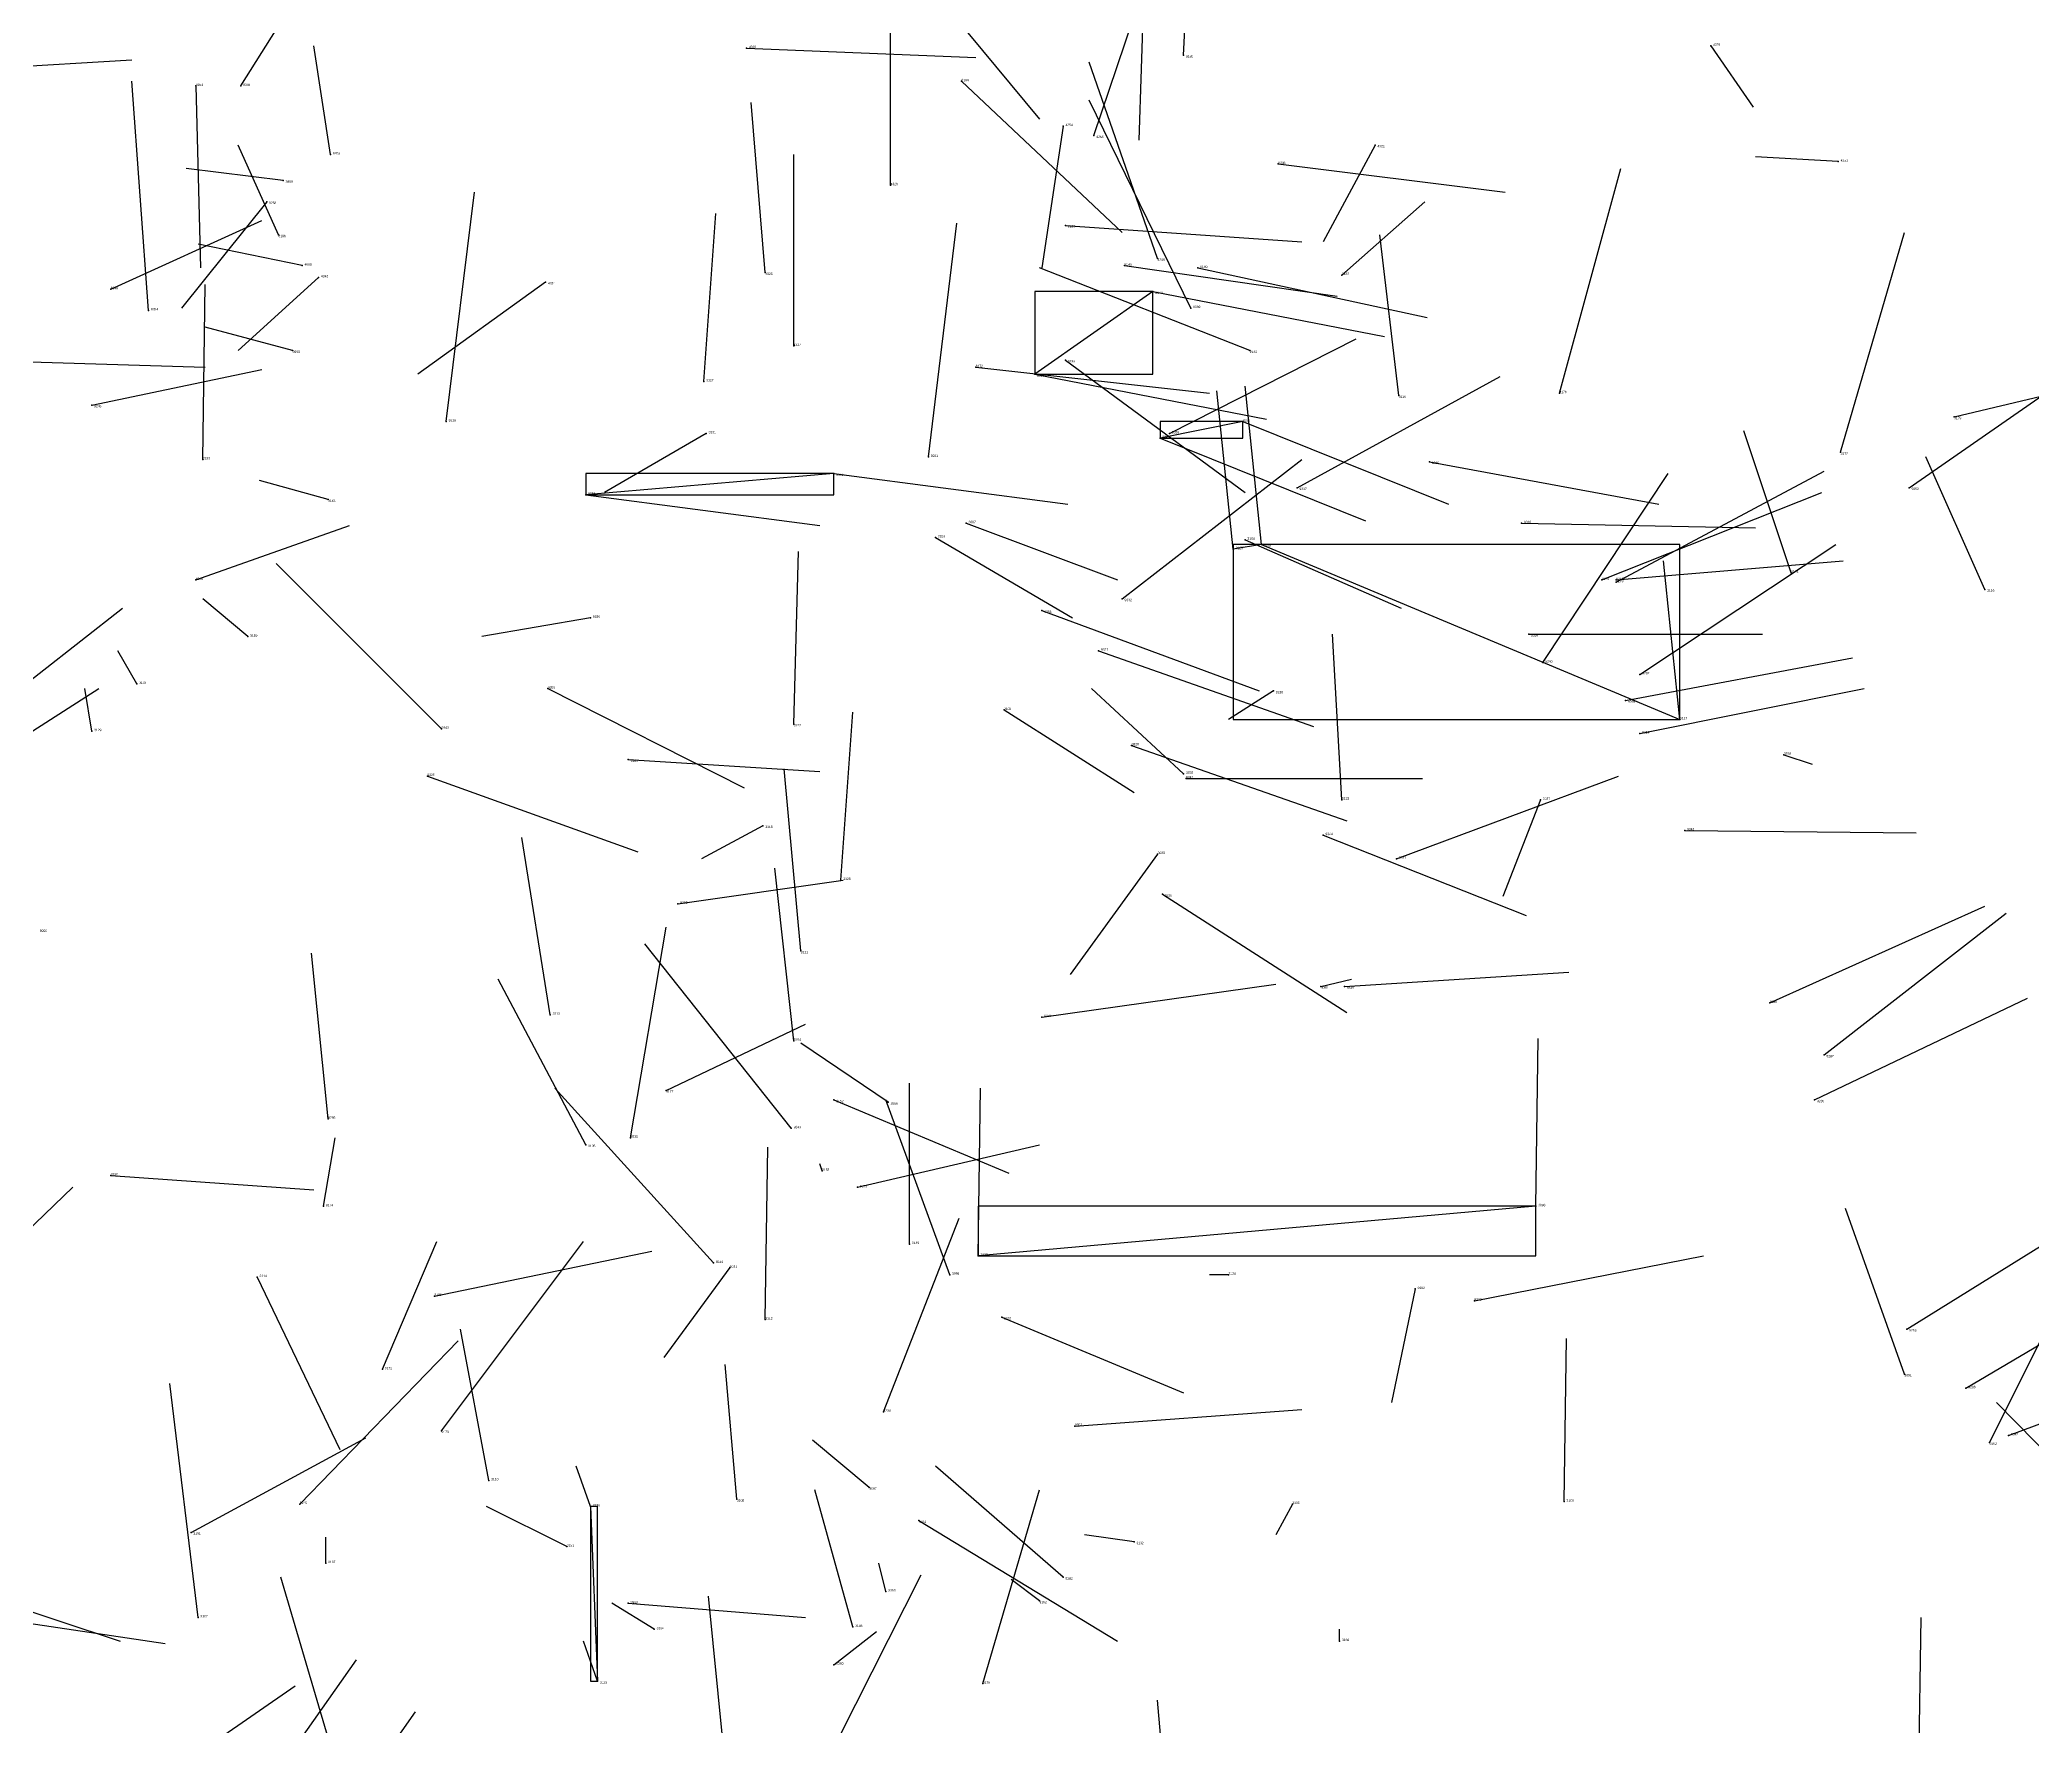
# Model space of a CAD drawing. Extents: x 59.1 to 70.8, y 600.3 to 605.1.
# Drawn here: x 64.969 to 65.812, y 602.126 to 602.84 of the extents above; entities that cross this region are included whole.
import ezdxf

# ---------------------------------------------------------------- set-up
doc = ezdxf.new("R2010")
doc.units = 0
for name, color, linetype in [('Clients', 3, 'CONTINUOUS'), ('Facilities', 3, 'CONTINUOUS'), ('Facilities_lines', 3, 'CONTINUOUS'), ('Min_max_boxes', 1, 'CONTINUOUS'), ('Normals', 1, 'CONTINUOUS'), ('Source_points', 5, 'CONTINUOUS'), ('Text', 3, 'CONTINUOUS')]:
    doc.layers.add(name, color=color, linetype=linetype)

msp = doc.modelspace()

# ---------------------------------------------------------------- linework, layer by layer
at = {"layer": 'Clients', "color": 5}
for p in [(65.39, 602.698, 460.011), (65.443, 602.671, 460.401), (65.2, 602.647, 460.234), (65.474, 602.624, 456.919), (65.663, 602.552, 456.93), (65.366, 602.325, 457.178), (65.205, 602.145, 456.1)]:
    msp.add_point(p, dxfattribs=at)
at = {"layer": 'Facilities', "color": 3}
for p in [(65.268, 602.836, 456.691), (65.453, 602.833, 463.485), (65.676, 602.837, 456.173), (65.035, 602.82, 462.811), (65.054, 602.82, 460.849), (65.359, 602.822, 459.818), (65.402, 602.803, 457.821), (65.415, 602.799, 457.852), (65.092, 602.791, 463.198), (65.534, 602.795, 456.134), (65.493, 602.787, 460.566), (65.73, 602.788, 455.006), (65.072, 602.78, 455.94), (65.329, 602.778, 456.736), (65.065, 602.771, 462.739), (65.07, 602.757, 463.158), (65.403, 602.761, 460.27), (65.08, 602.744, 455.916), (65.276, 602.741, 456.781), (65.428, 602.744, 460.365), (65.442, 602.747, 457.85), (65.459, 602.743, 460.109), (65.52, 602.74, 463.094), (64.999, 602.734, 462.555), (65.087, 602.739, 456.125), (65.183, 602.737, 456.172), (65.44, 602.733, 460.013), (65.015, 602.725, 460.841), (65.456, 602.726, 460.464), (65.076, 602.708, 455.951), (65.288, 602.71, 456.741), (65.481, 602.708, 460.564), (65.365, 602.701, 460.198), (65.403, 602.704, 459.938), (65.25, 602.695, 456.894), (65.544, 602.689, 456.869), (65.612, 602.69, 458.436), (64.991, 602.685, 462.471), (65.141, 602.678, 460.82), (65.251, 602.673, 456.144), (65.447, 602.673, 461.759), (65.478, 602.678, 460.372), (65.779, 602.68, 458.289), (65.731, 602.665, 458.381), (65.038, 602.662, 457.098), (65.305, 602.656, 460.227), (65.345, 602.663, 461.922), (65.557, 602.661, 460.77), (65.501, 602.65, 460.987), (65.76, 602.65, 461.634), (65.091, 602.645, 455.954), (65.361, 602.635, 454.647), (65.596, 602.635, 460.877), (65.348, 602.629, 455.008), (65.479, 602.628, 455.002), (65.486, 602.626, 456.938), (65.71, 602.614, 456.974), (65.035, 602.611, 462.54), (65.63, 602.611, 461.151), (65.636, 602.611, 461.067), (65.636, 602.61, 461.241), (65.792, 602.607, 456.982), (65.393, 602.598, 460.105), (65.427, 602.603, 461.713), (65.202, 602.595, 463.32), (65.599, 602.588, 460.76), (65.057, 602.587, 455.943), (65.417, 602.581, 460.538), (65.605, 602.576, 462.179), (65.646, 602.571, 461.315), (65.01, 602.567, 456.062), (65.184, 602.565, 460.397), (65.491, 602.564, 456.126), (65.377, 602.556, 454.862), (65.64, 602.56, 461.005), (64.991, 602.547, 456.004), (65.139, 602.548, 460.278), (65.288, 602.55, 456.957), (65.646, 602.546, 460.859), (65.431, 602.541, 460.447), (65.707, 602.537, 455.288), (65.218, 602.535, 463.315), (65.453, 602.529, 454.951), (65.133, 602.528, 459.445), (65.454, 602.527, 460.083), (65.52, 602.518, 456.927), (65.604, 602.518, 457.639), (65.275, 602.507, 456.181), (65.665, 602.505, 460.691), (65.442, 602.495, 457.543), (65.512, 602.503, 460.574), (65.543, 602.493, 461.335), (65.308, 602.484, 456.817), (65.444, 602.478, 461.07), (65.239, 602.474, 463.347), (65.291, 602.454, 457.126), (65.511, 602.439, 454.989), (65.521, 602.439, 460.594), (65.701, 602.432, 461.372), (65.185, 602.427, 457.12), (65.393, 602.426, 460.087), (65.288, 602.416, 457.216), (65.724, 602.41, 461.436), (65.234, 602.395, 463.204), (65.305, 602.391, 455.338), (65.328, 602.39, 454.908), (65.72, 602.391, 461.479), (65.091, 602.383, 461.208), (65.287, 602.379, 462.141), (65.2, 602.372, 457.348), (65.219, 602.375, 462.335), (65.3, 602.361, 455.306), (64.999, 602.359, 455.192), (65.315, 602.354, 463.314), (65.089, 602.346, 462.71), (65.602, 602.346, 457.332), (65.337, 602.33, 457.232), (65.254, 602.322, 462.216), (65.261, 602.32, 463.32), (65.061, 602.316, 457.144), (65.354, 602.317, 457.298), (65.472, 602.317, 456.065), (65.551, 602.311, 462.759), (65.136, 602.308, 457.718), (65.576, 602.306, 461.028), (65.276, 602.298, 457.245), (65.376, 602.299, 461.777), (65.759, 602.294, 461.588), (65.114, 602.277, 462.698), (65.758, 602.275, 457.566), (65.784, 602.269, 461.646), (65.326, 602.259, 462.248), (65.139, 602.251, 462.76), (65.407, 602.253, 460.273), (65.794, 602.246, 461.432), (65.802, 602.249, 461.33), (65.159, 602.23, 457.303), (65.32, 602.227, 454.953), (65.079, 602.22, 462.563), (65.202, 602.219, 456.129), (65.264, 602.222, 457.305), (65.499, 602.22, 456.056), (65.614, 602.221, 457.33), (65.341, 602.213, 460.868), (65.033, 602.208, 457.983), (65.192, 602.202, 455.077), (65.432, 602.204, 456.121), (65.09, 602.195, 456.079), (65.327, 602.183, 454.953), (65.402, 602.189, 461.278), (65.218, 602.178, 460.326), (65.392, 602.179, 455.133), (65.036, 602.172, 461.123), (65.229, 602.167, 455.165), (65.313, 602.168, 457.328), (65.519, 602.162, 455.162), (65.305, 602.152, 454.993), (65.368, 602.144, 462.938)]:
    msp.add_point(p, dxfattribs=at)
at = {"layer": 'Facilities_lines', "color": 3}
for p, q in [((65.44, 602.733, 460.013), (65.39, 602.698, 460.011)), ((65.478, 602.678, 460.372), (65.443, 602.671, 460.401)), ((65.305, 602.656, 460.227), (65.2, 602.647, 460.234)), ((65.486, 602.626, 456.938), (65.474, 602.624, 456.919)), ((65.486, 602.626, 456.938), (65.663, 602.552, 456.93)), ((65.602, 602.346, 457.332), (65.366, 602.325, 457.178)), ((65.202, 602.219, 456.129), (65.205, 602.145, 456.1))]:
    msp.add_line(p, q, dxfattribs=at)
at = {"layer": 'Min_max_boxes', "color": 1}
for p, q in [((65.44, 602.733, 460.011), (65.39, 602.733, 460.011)), ((65.39, 602.733, 460.011), (65.39, 602.698, 460.011)), ((65.44, 602.733, 460.013), (65.39, 602.733, 460.013)), ((65.39, 602.733, 460.013), (65.39, 602.698, 460.013)), ((65.39, 602.733, 460.011), (65.39, 602.733, 460.013)), ((65.44, 602.698, 460.011), (65.44, 602.733, 460.011)), ((65.44, 602.698, 460.013), (65.44, 602.733, 460.013)), ((65.44, 602.733, 460.011), (65.44, 602.733, 460.013)), ((65.39, 602.698, 460.011), (65.44, 602.698, 460.011)), ((65.39, 602.698, 460.013), (65.44, 602.698, 460.013)), ((65.39, 602.698, 460.011), (65.39, 602.698, 460.013)), ((65.44, 602.698, 460.011), (65.44, 602.698, 460.013)), ((65.478, 602.678, 460.372), (65.443, 602.678, 460.372)), ((65.443, 602.678, 460.372), (65.443, 602.671, 460.372)), ((65.478, 602.678, 460.401), (65.443, 602.678, 460.401)), ((65.443, 602.678, 460.401), (65.443, 602.671, 460.401)), ((65.443, 602.678, 460.372), (65.443, 602.678, 460.401)), ((65.478, 602.671, 460.372), (65.478, 602.678, 460.372)), ((65.478, 602.671, 460.401), (65.478, 602.678, 460.401)), ((65.478, 602.678, 460.372), (65.478, 602.678, 460.401)), ((65.443, 602.671, 460.372), (65.478, 602.671, 460.372)), ((65.443, 602.671, 460.401), (65.478, 602.671, 460.401)), ((65.443, 602.671, 460.372), (65.443, 602.671, 460.401)), ((65.478, 602.671, 460.372), (65.478, 602.671, 460.401)), ((65.305, 602.656, 460.227), (65.2, 602.656, 460.227)), ((65.2, 602.656, 460.227), (65.2, 602.647, 460.227)), ((65.305, 602.656, 460.234), (65.2, 602.656, 460.234)), ((65.2, 602.656, 460.234), (65.2, 602.647, 460.234)), ((65.2, 602.656, 460.227), (65.2, 602.656, 460.234)), ((65.305, 602.647, 460.227), (65.305, 602.656, 460.227)), ((65.305, 602.647, 460.234), (65.305, 602.656, 460.234)), ((65.305, 602.656, 460.227), (65.305, 602.656, 460.234)), ((65.2, 602.647, 460.227), (65.305, 602.647, 460.227)), ((65.2, 602.647, 460.234), (65.305, 602.647, 460.234)), ((65.2, 602.647, 460.227), (65.2, 602.647, 460.234)), ((65.305, 602.647, 460.227), (65.305, 602.647, 460.234)), ((65.663, 602.626, 456.919), (65.474, 602.626, 456.919)), ((65.474, 602.626, 456.919), (65.474, 602.552, 456.919)), ((65.663, 602.626, 456.938), (65.474, 602.626, 456.938)), ((65.474, 602.626, 456.938), (65.474, 602.552, 456.938)), ((65.474, 602.626, 456.919), (65.474, 602.626, 456.938)), ((65.663, 602.552, 456.919), (65.663, 602.626, 456.919)), ((65.663, 602.552, 456.938), (65.663, 602.626, 456.938)), ((65.663, 602.626, 456.919), (65.663, 602.626, 456.938)), ((65.474, 602.552, 456.919), (65.663, 602.552, 456.919)), ((65.474, 602.552, 456.938), (65.663, 602.552, 456.938)), ((65.474, 602.552, 456.919), (65.474, 602.552, 456.938)), ((65.663, 602.552, 456.919), (65.663, 602.552, 456.938)), ((65.602, 602.346, 457.178), (65.366, 602.346, 457.178)), ((65.366, 602.346, 457.178), (65.366, 602.325, 457.178)), ((65.602, 602.346, 457.332), (65.366, 602.346, 457.332)), ((65.366, 602.346, 457.332), (65.366, 602.325, 457.332)), ((65.366, 602.346, 457.178), (65.366, 602.346, 457.332)), ((65.602, 602.325, 457.178), (65.602, 602.346, 457.178)), ((65.602, 602.325, 457.332), (65.602, 602.346, 457.332)), ((65.602, 602.346, 457.178), (65.602, 602.346, 457.332)), ((65.366, 602.325, 457.178), (65.602, 602.325, 457.178)), ((65.366, 602.325, 457.332), (65.602, 602.325, 457.332)), ((65.366, 602.325, 457.178), (65.366, 602.325, 457.332)), ((65.602, 602.325, 457.178), (65.602, 602.325, 457.332)), ((65.205, 602.219, 456.1), (65.202, 602.219, 456.1)), ((65.202, 602.219, 456.1), (65.202, 602.145, 456.1)), ((65.205, 602.219, 456.129), (65.202, 602.219, 456.129)), ((65.202, 602.219, 456.129), (65.202, 602.145, 456.129)), ((65.202, 602.219, 456.1), (65.202, 602.219, 456.129)), ((65.205, 602.145, 456.1), (65.205, 602.219, 456.1)), ((65.205, 602.145, 456.129), (65.205, 602.219, 456.129)), ((65.205, 602.219, 456.1), (65.205, 602.219, 456.129)), ((65.202, 602.145, 456.1), (65.205, 602.145, 456.1)), ((65.202, 602.145, 456.129), (65.205, 602.145, 456.129)), ((65.202, 602.145, 456.1), (65.202, 602.145, 456.129)), ((65.205, 602.145, 456.1), (65.205, 602.145, 456.129))]:
    msp.add_line(p, q, dxfattribs=at)
at = {"layer": 'Normals', "color": 1}
for p, q in [((65.054, 602.82, 460.849), (65.102, 602.896, 460.806)), ((65.453, 602.833, 463.485), (65.456, 602.892, 463.566)), ((65.333, 602.877, 459.707), (65.392, 602.806, 459.67)), ((65.415, 602.799, 457.852), (65.441, 602.876, 457.793)), ((65.436, 602.858, 457.801), (65.434, 602.797, 457.88)), ((65.329, 602.778, 456.736), (65.329, 602.853, 456.803)), ((65.092, 602.791, 463.198), (65.085, 602.837, 463.286)), ((65.268, 602.836, 456.691), (65.365, 602.832, 456.666)), ((65.676, 602.837, 456.173), (65.694, 602.811, 456.268)), ((64.939, 602.827, 456.088), (65.008, 602.831, 456.016)), ((65.442, 602.747, 457.85), (65.413, 602.83, 457.802)), ((65.015, 602.725, 460.841), (65.008, 602.822, 460.863)), ((65.035, 602.82, 462.811), (65.037, 602.743, 462.875)), ((65.359, 602.822, 459.818), (65.427, 602.758, 459.783)), ((65.276, 602.741, 456.781), (65.27, 602.813, 456.85)), ((65.456, 602.726, 460.464), (65.413, 602.814, 460.486)), ((65.402, 602.803, 457.821), (65.393, 602.743, 457.9)), ((65.07, 602.757, 463.158), (65.053, 602.795, 463.249)), ((65.288, 602.71, 456.741), (65.288, 602.791, 456.799)), ((65.534, 602.795, 456.134), (65.512, 602.754, 456.222)), ((65.73, 602.788, 455.006), (65.695, 602.79, 455.1)), ((65.072, 602.78, 455.94), (65.031, 602.785, 456.031)), ((65.493, 602.787, 460.566), (65.589, 602.775, 460.541)), ((65.612, 602.69, 458.436), (65.638, 602.785, 458.418)), ((65.141, 602.678, 460.82), (65.153, 602.775, 460.84)), ((65.065, 602.771, 462.739), (65.029, 602.726, 462.82)), ((65.25, 602.695, 456.894), (65.255, 602.766, 456.964)), ((65.52, 602.74, 463.094), (65.555, 602.771, 463.182)), ((64.999, 602.734, 462.555), (65.063, 602.763, 462.626)), ((65.345, 602.663, 461.922), (65.357, 602.762, 461.913)), ((65.403, 602.761, 460.27), (65.503, 602.754, 460.269)), ((65.544, 602.689, 456.869), (65.536, 602.757, 456.942)), ((65.731, 602.665, 458.381), (65.758, 602.758, 458.356)), ((65.08, 602.744, 455.916), (65.036, 602.753, 456.006)), ((65.481, 602.708, 460.564), (65.392, 602.743, 460.591)), ((65.428, 602.744, 460.365), (65.518, 602.731, 460.324)), ((65.459, 602.743, 460.109), (65.556, 602.722, 460.097)), ((65.038, 602.662, 457.098), (65.039, 602.736, 457.165)), ((65.087, 602.739, 456.125), (65.053, 602.708, 456.214)), ((65.183, 602.737, 456.172), (65.129, 602.698, 456.246)), ((65.44, 602.733, 460.013), (65.538, 602.714, 460.002)), ((65.076, 602.708, 455.951), (65.039, 602.718, 456.043)), ((65.447, 602.673, 461.759), (65.526, 602.713, 461.806)), ((65.76, 602.65, 461.634), (65.842, 602.707, 461.625)), ((64.939, 602.704, 462.442), (65.039, 602.701, 462.439)), ((64.991, 602.685, 462.471), (65.063, 602.7, 462.539)), ((65.365, 602.701, 460.198), (65.464, 602.69, 460.199)), ((65.39, 602.698, 460.011), (65.488, 602.679, 460)), ((65.403, 602.704, 459.938), (65.479, 602.648, 459.905)), ((65.501, 602.65, 460.987), (65.587, 602.697, 460.965)), ((65.779, 602.68, 458.289), (65.876, 602.703, 458.282)), ((65.474, 602.624, 456.919), (65.467, 602.691, 456.993)), ((65.486, 602.626, 456.938), (65.479, 602.693, 457.012)), ((65.251, 602.673, 456.144), (65.208, 602.648, 456.231)), ((65.478, 602.678, 460.372), (65.565, 602.643, 460.338)), ((65.71, 602.614, 456.974), (65.69, 602.674, 457.051)), ((65.443, 602.671, 460.401), (65.53, 602.636, 460.367)), ((65.305, 602.656, 460.227), (65.404, 602.643, 460.22)), ((65.427, 602.603, 461.713), (65.503, 602.662, 461.738)), ((65.557, 602.661, 460.77), (65.654, 602.643, 460.754)), ((65.605, 602.576, 462.179), (65.658, 602.656, 462.15)), ((65.636, 602.61, 461.241), (65.724, 602.657, 461.241)), ((65.792, 602.607, 456.982), (65.767, 602.663, 457.061)), ((65.091, 602.645, 455.954), (65.062, 602.653, 456.049)), ((65.2, 602.647, 460.234), (65.299, 602.634, 460.227)), ((65.63, 602.611, 461.151), (65.723, 602.648, 461.144)), ((65.035, 602.611, 462.54), (65.1, 602.634, 462.613)), ((65.361, 602.635, 454.647), (65.425, 602.611, 454.574)), ((65.596, 602.635, 460.877), (65.695, 602.633, 460.861)), ((65.288, 602.55, 456.957), (65.29, 602.623, 457.026)), ((65.348, 602.629, 455.008), (65.406, 602.595, 454.934)), ((65.479, 602.628, 455.002), (65.545, 602.599, 454.933)), ((65.646, 602.571, 461.315), (65.729, 602.626, 461.316)), ((65.139, 602.548, 460.278), (65.069, 602.618, 460.288)), ((65.636, 602.611, 461.067), (65.732, 602.619, 461.04)), ((65.663, 602.552, 456.93), (65.656, 602.619, 457.004)), ((64.926, 602.538, 462.243), (65.004, 602.599, 462.23)), ((65.057, 602.587, 455.943), (65.038, 602.603, 456.04)), ((65.393, 602.598, 460.105), (65.485, 602.564, 460.089)), ((65.202, 602.595, 463.32), (65.156, 602.587, 463.408)), ((65.52, 602.518, 456.927), (65.516, 602.588, 456.999)), ((65.599, 602.588, 460.76), (65.698, 602.588, 460.747)), ((65.01, 602.567, 456.062), (65.002, 602.581, 456.161)), ((65.417, 602.581, 460.538), (65.508, 602.549, 460.513)), ((65.64, 602.56, 461.005), (65.736, 602.578, 460.984)), ((64.936, 602.528, 462.63), (64.994, 602.565, 462.702)), ((64.991, 602.547, 456.004), (64.988, 602.565, 456.102)), ((65.184, 602.565, 460.397), (65.267, 602.523, 460.433)), ((65.453, 602.529, 454.951), (65.414, 602.565, 455.036)), ((65.491, 602.564, 456.126), (65.472, 602.552, 456.223)), ((65.646, 602.546, 460.859), (65.741, 602.565, 460.834)), ((65.308, 602.484, 456.817), (65.313, 602.555, 456.887)), ((65.377, 602.556, 454.862), (65.432, 602.521, 454.786)), ((65.431, 602.541, 460.447), (65.522, 602.509, 460.421)), ((65.707, 602.537, 455.288), (65.719, 602.533, 455.387)), ((65.218, 602.535, 463.315), (65.299, 602.53, 463.256)), ((65.291, 602.454, 457.126), (65.284, 602.531, 457.19)), ((65.133, 602.528, 459.445), (65.222, 602.496, 459.414)), ((65.454, 602.527, 460.083), (65.554, 602.527, 460.084)), ((65.543, 602.493, 461.335), (65.637, 602.528, 461.34)), ((65.604, 602.518, 457.639), (65.588, 602.477, 457.729)), ((65.275, 602.507, 456.181), (65.249, 602.493, 456.277)), ((65.665, 602.505, 460.691), (65.763, 602.504, 460.671)), ((65.185, 602.427, 457.12), (65.173, 602.502, 457.185)), ((65.442, 602.495, 457.543), (65.405, 602.444, 457.62)), ((65.512, 602.503, 460.574), (65.598, 602.469, 460.536)), ((65.288, 602.416, 457.216), (65.28, 602.489, 457.284)), ((65.239, 602.474, 463.347), (65.309, 602.484, 463.277)), ((65.444, 602.478, 461.07), (65.522, 602.428, 461.032)), ((65.701, 602.432, 461.372), (65.792, 602.473, 461.376)), ((65.724, 602.41, 461.436), (65.801, 602.47, 461.458)), ((65.219, 602.375, 462.335), (65.234, 602.464, 462.378)), ((65.091, 602.383, 461.208), (65.084, 602.453, 461.279)), ((65.287, 602.379, 462.141), (65.225, 602.457, 462.142)), ((65.521, 602.439, 460.594), (65.616, 602.445, 460.562)), ((65.2, 602.372, 457.348), (65.163, 602.442, 457.409)), ((65.393, 602.426, 460.087), (65.492, 602.44, 460.086)), ((65.511, 602.439, 454.989), (65.524, 602.442, 455.088)), ((65.72, 602.391, 461.479), (65.81, 602.434, 461.479)), ((65.234, 602.395, 463.204), (65.293, 602.423, 463.129)), ((65.328, 602.39, 454.908), (65.291, 602.415, 454.998)), ((65.602, 602.346, 457.332), (65.603, 602.417, 457.402)), ((65.254, 602.322, 462.216), (65.187, 602.396, 462.205)), ((65.337, 602.33, 457.232), (65.337, 602.398, 457.305)), ((65.366, 602.325, 457.178), (65.367, 602.396, 457.248)), ((65.305, 602.391, 455.338), (65.379, 602.36, 455.398)), ((65.354, 602.317, 457.298), (65.327, 602.391, 457.36)), ((65.089, 602.346, 462.71), (65.094, 602.375, 462.806)), ((65.276, 602.298, 457.245), (65.277, 602.371, 457.313)), ((65.315, 602.354, 463.314), (65.392, 602.372, 463.253)), ((65.3, 602.361, 455.306), (65.299, 602.364, 455.406)), ((64.911, 602.285, 462.363), (64.983, 602.354, 462.366)), ((64.999, 602.359, 455.192), (65.085, 602.353, 455.242)), ((65.758, 602.275, 457.566), (65.733, 602.345, 457.633)), ((65.759, 602.294, 461.588), (65.841, 602.345, 461.612)), ((65.326, 602.259, 462.248), (65.358, 602.341, 462.296)), ((65.114, 602.277, 462.698), (65.137, 602.331, 462.779)), ((65.136, 602.308, 457.718), (65.228, 602.327, 457.754)), ((65.139, 602.251, 462.76), (65.199, 602.331, 462.765)), ((65.261, 602.32, 463.32), (65.233, 602.282, 463.408)), ((65.576, 602.306, 461.028), (65.673, 602.325, 461.014)), ((65.061, 602.316, 457.144), (65.096, 602.243, 457.085)), ((65.472, 602.317, 456.065), (65.464, 602.317, 456.165)), ((65.551, 602.311, 462.759), (65.541, 602.263, 462.846)), ((65.784, 602.269, 461.646), (65.86, 602.314, 461.692)), ((65.794, 602.246, 461.432), (65.825, 602.308, 461.504)), ((65.159, 602.23, 457.303), (65.147, 602.294, 457.379)), ((65.376, 602.299, 461.777), (65.453, 602.267, 461.833)), ((65.079, 602.22, 462.563), (65.146, 602.289, 462.591)), ((65.614, 602.221, 457.33), (65.615, 602.29, 457.403)), ((65.264, 602.222, 457.305), (65.259, 602.279, 457.387)), ((65.802, 602.249, 461.33), (65.893, 602.283, 461.307)), ((65.036, 602.172, 461.123), (65.024, 602.271, 461.136)), ((65.407, 602.253, 460.273), (65.503, 602.26, 460.246)), ((65.845, 602.214, 461.686), (65.797, 602.263, 461.759)), ((65.033, 602.208, 457.983), (65.107, 602.248, 458.037)), ((65.32, 602.227, 454.953), (65.296, 602.247, 455.048)), ((65.202, 602.219, 456.129), (65.196, 602.236, 456.227)), ((65.402, 602.189, 461.278), (65.348, 602.236, 461.348)), ((65.313, 602.168, 457.328), (65.297, 602.226, 457.408)), ((65.368, 602.144, 462.938), (65.392, 602.226, 462.886)), ((65.192, 602.202, 455.077), (65.158, 602.219, 455.169)), ((65.499, 602.22, 456.056), (65.492, 602.207, 456.155)), ((65.341, 602.213, 460.868), (65.425, 602.162, 460.887)), ((65.09, 602.195, 456.079), (65.09, 602.206, 456.178)), ((65.432, 602.204, 456.121), (65.411, 602.207, 456.219)), ((65.327, 602.183, 454.953), (65.324, 602.195, 455.052)), ((64.924, 602.188, 462.174), (65.003, 602.162, 462.119)), ((65.091, 602.121, 457.401), (65.071, 602.189, 457.472)), ((65.3, 602.107, 462.341), (65.342, 602.19, 462.376)), ((65.392, 602.179, 455.133), (65.38, 602.188, 455.232)), ((65.229, 602.167, 455.165), (65.211, 602.178, 455.263)), ((65.218, 602.178, 460.326), (65.293, 602.172, 460.26)), ((65.258, 602.12, 457.377), (65.252, 602.181, 457.456)), ((64.941, 602.173, 462.244), (65.022, 602.161, 462.187)), ((65.305, 602.152, 454.993), (65.323, 602.166, 455.09)), ((65.519, 602.162, 455.162), (65.519, 602.167, 455.262)), ((65.764, 602.099, 457.332), (65.765, 602.172, 457.401)), ((65.205, 602.145, 456.1), (65.199, 602.162, 456.198)), ((65.048, 602.076, 462.491), (65.103, 602.154, 462.52)), ((65.006, 602.094, 457.43), (65.077, 602.143, 457.48)), ((65.448, 602.068, 457.422), (65.442, 602.137, 457.494)), ((65.073, 602.054, 462.551), (65.128, 602.132, 462.58))]:
    msp.add_line(p, q, dxfattribs=at)
at = {"layer": 'Source_points', "color": 5}
for p in [(65.268, 602.836, 456.691), (65.453, 602.833, 463.485), (65.676, 602.837, 456.173), (65.035, 602.82, 462.811), (65.054, 602.82, 460.849), (65.359, 602.822, 459.818), (65.402, 602.803, 457.821), (65.415, 602.799, 457.852), (65.092, 602.791, 463.198), (65.534, 602.795, 456.134), (65.493, 602.787, 460.566), (65.73, 602.788, 455.006), (65.072, 602.78, 455.94), (65.329, 602.778, 456.736), (65.065, 602.771, 462.739), (65.07, 602.757, 463.158), (65.403, 602.761, 460.27), (65.08, 602.744, 455.916), (65.276, 602.741, 456.781), (65.428, 602.744, 460.365), (65.442, 602.747, 457.85), (65.459, 602.743, 460.109), (65.52, 602.74, 463.094), (64.999, 602.734, 462.555), (65.087, 602.739, 456.125), (65.183, 602.737, 456.172), (65.44, 602.733, 460.013), (65.015, 602.725, 460.841), (65.456, 602.726, 460.464), (65.076, 602.708, 455.951), (65.288, 602.71, 456.741), (65.481, 602.708, 460.564), (65.365, 602.701, 460.198), (65.39, 602.698, 460.011), (65.403, 602.704, 459.938), (65.25, 602.695, 456.894), (65.544, 602.689, 456.869), (65.612, 602.69, 458.436), (64.991, 602.685, 462.471), (65.141, 602.678, 460.82), (65.251, 602.673, 456.144), (65.447, 602.673, 461.759), (65.478, 602.678, 460.372), (65.779, 602.68, 458.289), (65.443, 602.671, 460.401), (65.731, 602.665, 458.381), (65.038, 602.662, 457.098), (65.305, 602.656, 460.227), (65.345, 602.663, 461.922), (65.557, 602.661, 460.77), (65.2, 602.647, 460.234), (65.501, 602.65, 460.987), (65.76, 602.65, 461.634), (65.091, 602.645, 455.954), (65.361, 602.635, 454.647), (65.596, 602.635, 460.877), (65.348, 602.629, 455.008), (65.474, 602.624, 456.919), (65.479, 602.628, 455.002), (65.486, 602.626, 456.938), (65.71, 602.614, 456.974), (65.035, 602.611, 462.54), (65.63, 602.611, 461.151), (65.636, 602.611, 461.067), (65.636, 602.61, 461.241), (65.792, 602.607, 456.982), (65.393, 602.598, 460.105), (65.427, 602.603, 461.713), (65.202, 602.595, 463.32), (65.599, 602.588, 460.76), (65.057, 602.587, 455.943), (65.417, 602.581, 460.538), (65.605, 602.576, 462.179), (65.646, 602.571, 461.315), (65.01, 602.567, 456.062), (65.184, 602.565, 460.397), (65.491, 602.564, 456.126), (65.377, 602.556, 454.862), (65.64, 602.56, 461.005), (64.991, 602.547, 456.004), (65.139, 602.548, 460.278), (65.288, 602.55, 456.957), (65.646, 602.546, 460.859), (65.663, 602.552, 456.93), (65.431, 602.541, 460.447), (65.707, 602.537, 455.288), (65.218, 602.535, 463.315), (65.453, 602.529, 454.951), (65.133, 602.528, 459.445), (65.454, 602.527, 460.083), (65.52, 602.518, 456.927), (65.604, 602.518, 457.639), (65.275, 602.507, 456.181), (65.665, 602.505, 460.691), (65.442, 602.495, 457.543), (65.512, 602.503, 460.574), (65.543, 602.493, 461.335), (65.308, 602.484, 456.817), (65.444, 602.478, 461.07), (65.239, 602.474, 463.347), (65.291, 602.454, 457.126), (65.511, 602.439, 454.989), (65.521, 602.439, 460.594), (65.701, 602.432, 461.372), (65.185, 602.427, 457.12), (65.393, 602.426, 460.087), (65.288, 602.416, 457.216), (65.724, 602.41, 461.436), (65.234, 602.395, 463.204), (65.305, 602.391, 455.338), (65.328, 602.39, 454.908), (65.72, 602.391, 461.479), (65.091, 602.383, 461.208), (65.287, 602.379, 462.141), (65.2, 602.372, 457.348), (65.219, 602.375, 462.335), (65.3, 602.361, 455.306), (64.999, 602.359, 455.192), (65.315, 602.354, 463.314), (65.089, 602.346, 462.71), (65.602, 602.346, 457.332), (65.337, 602.33, 457.232), (65.254, 602.322, 462.216), (65.261, 602.32, 463.32), (65.366, 602.325, 457.178), (65.061, 602.316, 457.144), (65.354, 602.317, 457.298), (65.472, 602.317, 456.065), (65.551, 602.311, 462.759), (65.136, 602.308, 457.718), (65.576, 602.306, 461.028), (65.276, 602.298, 457.245), (65.376, 602.299, 461.777), (65.759, 602.294, 461.588), (65.114, 602.277, 462.698), (65.758, 602.275, 457.566), (65.784, 602.269, 461.646), (65.326, 602.259, 462.248), (65.139, 602.251, 462.76), (65.407, 602.253, 460.273), (65.794, 602.246, 461.432), (65.802, 602.249, 461.33), (65.159, 602.23, 457.303), (65.32, 602.227, 454.953), (65.079, 602.22, 462.563), (65.202, 602.219, 456.129), (65.264, 602.222, 457.305), (65.499, 602.22, 456.056), (65.614, 602.221, 457.33), (65.341, 602.213, 460.868), (65.033, 602.208, 457.983), (65.192, 602.202, 455.077), (65.432, 602.204, 456.121), (65.09, 602.195, 456.079), (65.327, 602.183, 454.953), (65.402, 602.189, 461.278), (65.218, 602.178, 460.326), (65.392, 602.179, 455.133), (65.036, 602.172, 461.123), (65.229, 602.167, 455.165), (65.313, 602.168, 457.328), (65.519, 602.162, 455.162), (65.305, 602.152, 454.993), (65.205, 602.145, 456.1), (65.368, 602.144, 462.938)]:
    msp.add_point(p, dxfattribs=at)

# ---------------------------------------------------------------- texts
at = {"layer": 'Text', "color": 3}
for s, p in [('4319', (65.269, 602.836, 456.691)), ('8180', (65.454, 602.832, 463.485)), ('4329', (65.677, 602.837, 456.173)), ('8254', (65.035, 602.82, 462.811)), ('8358', (65.055, 602.82, 460.849)), ('8194', (65.359, 602.822, 459.818)), ('4254', (65.403, 602.803, 457.821)), ('4258', (65.416, 602.798, 457.852)), ('8205', (65.093, 602.791, 463.198)), ('4322', (65.535, 602.794, 456.134)), ('8346', (65.493, 602.787, 460.566)), ('4251', (65.731, 602.788, 455.006)), ('3989', (65.073, 602.779, 455.94)), ('4328', (65.329, 602.778, 456.736)), ('8258', (65.066, 602.77, 462.739)), ('8196', (65.07, 602.756, 463.158)), ('8155', (65.404, 602.76, 460.27)), ('4008', (65.081, 602.744, 455.916)), ('4342', (65.088, 602.739, 456.125)), ('4325', (65.276, 602.74, 456.781)), ('8146', (65.428, 602.744, 460.365)), ('4256', (65.442, 602.746, 457.85)), ('8190', (65.46, 602.743, 460.109)), ('8187', (65.52, 602.74, 463.094)), ('8349', (64.999, 602.734, 462.555)), ('4331', (65.184, 602.736, 456.172)), ('8170', (65.441, 602.732, 460.013)), ('8354', (65.016, 602.725, 460.841)), ('8089', (65.457, 602.726, 460.464)), ('3993', (65.076, 602.707, 455.951)), ('4327', (65.288, 602.71, 456.741)), ('8142', (65.481, 602.707, 460.564)), ('8172', (65.365, 602.701, 460.198)), ('8153', (65.391, 602.697, 460.011)), ('8195', (65.404, 602.703, 459.938)), ('3127', (65.251, 602.695, 456.894)), ('3119', (65.544, 602.688, 456.869)), ('3176', (65.612, 602.69, 458.436)), ('9246', (64.992, 602.684, 462.471)), ('9339', (65.142, 602.678, 460.82)), ('3131', (65.252, 602.673, 456.144)), ('9348', (65.444, 602.671, 460.401)), ('9328', (65.448, 602.673, 461.759)), ('9351', (65.478, 602.678, 460.372)), ('3179', (65.779, 602.679, 458.289)), ('9201', (65.346, 602.663, 461.922)), ('3177', (65.731, 602.664, 458.381)), ('3193', (65.038, 602.662, 457.098)), ('9355', (65.306, 602.655, 460.227)), ('9315', (65.558, 602.66, 460.77)), ('9354', (65.201, 602.647, 460.234)), ('9317', (65.502, 602.649, 460.987)), ('9252', (65.761, 602.649, 461.634)), ('3163', (65.091, 602.644, 455.954)), ('3155', (65.349, 602.629, 455.008)), ('3087', (65.362, 602.635, 454.647)), ('9310', (65.597, 602.635, 460.877)), ('3125', (65.475, 602.624, 456.919)), ('3164', (65.48, 602.628, 455.002)), ('3165', (65.487, 602.625, 456.938)), ('3124', (65.71, 602.614, 456.974)), ('9248', (65.035, 602.611, 462.54)), ('9278', (65.63, 602.611, 461.151)), ('9254', (65.636, 602.611, 461.067)), ('9279', (65.636, 602.61, 461.241)), ('3116', (65.793, 602.606, 456.982)), ('9186', (65.203, 602.595, 463.32)), ('9356', (65.394, 602.597, 460.105)), ('9332', (65.428, 602.602, 461.713)), ('3159', (65.058, 602.587, 455.943)), ('9334', (65.6, 602.587, 460.76)), ('9327', (65.418, 602.581, 460.538)), ('9240', (65.606, 602.576, 462.179)), ('9297', (65.647, 602.571, 461.315)), ('3133', (65.011, 602.567, 456.062)), ('9350', (65.184, 602.565, 460.397)), ('3130', (65.492, 602.563, 456.126)), ('3102', (65.377, 602.556, 454.862)), ('9259', (65.641, 602.559, 461.005)), ('3129', (64.992, 602.547, 456.004)), ('9346', (65.139, 602.548, 460.278)), ('3122', (65.288, 602.549, 456.957)), ('9314', (65.647, 602.546, 460.859)), ('3117', (65.663, 602.552, 456.93)), ('9320', (65.431, 602.541, 460.447)), ('3158', (65.707, 602.537, 455.288)), ('9225', (65.133, 602.528, 459.445)), ('9185', (65.219, 602.534, 463.315)), ('3092', (65.454, 602.529, 454.951)), ('9347', (65.454, 602.527, 460.083)), ('3123', (65.52, 602.518, 456.927)), ('3187', (65.605, 602.518, 457.639)), ('3118', (65.276, 602.506, 456.181)), ('9344', (65.513, 602.503, 460.574)), ('9343', (65.666, 602.505, 460.691)), ('3083', (65.442, 602.495, 457.543)), ('9281', (65.544, 602.493, 461.335)), ('3128', (65.309, 602.484, 456.817)), ('9300', (65.445, 602.477, 461.07)), ('9188', (65.24, 602.474, 463.347)), ('8956', (64.969, 602.462, 459.129)), ('3111', (65.291, 602.453, 457.126)), ('3085', (65.511, 602.438, 454.989)), ('9349', (65.522, 602.438, 460.594)), ('3113', (65.186, 602.427, 457.12)), ('9286', (65.701, 602.432, 461.372)), ('9341', (65.394, 602.426, 460.087)), ('3104', (65.288, 602.416, 457.216)), ('9287', (65.725, 602.409, 461.436)), ('9177', (65.234, 602.394, 463.204)), ('3152', (65.306, 602.39, 455.338)), ('3086', (65.329, 602.389, 454.908)), ('9285', (65.721, 602.39, 461.479)), ('9298', (65.091, 602.383, 461.208)), ('9243', (65.288, 602.379, 462.141)), ('3105', (65.201, 602.371, 457.348)), ('9235', (65.219, 602.375, 462.335)), ('3150', (64.999, 602.359, 455.192)), ('3153', (65.3, 602.361, 455.306)), ('9179', (65.316, 602.354, 463.314)), ('9174', (65.09, 602.346, 462.71)), ('3098', (65.603, 602.346, 457.332)), ('3149', (65.338, 602.33, 457.232)), ('9244', (65.255, 602.322, 462.216)), ('9181', (65.261, 602.32, 463.32)), ('3099', (65.355, 602.317, 457.298)), ('3107', (65.367, 602.325, 457.178)), ('3134', (65.472, 602.317, 456.065)), ('3114', (65.062, 602.316, 457.144)), ('9182', (65.552, 602.311, 462.759)), ('3189', (65.136, 602.308, 457.718)), ('9352', (65.576, 602.306, 461.028)), ('3112', (65.276, 602.298, 457.245)), ('9257', (65.377, 602.298, 461.777)), ('9255', (65.76, 602.293, 461.588)), ('9172', (65.115, 602.277, 462.698)), ('3091', (65.758, 602.274, 457.566)), ('9288', (65.785, 602.269, 461.646)), ('9238', (65.326, 602.259, 462.248)), ('9173', (65.139, 602.25, 462.76)), ('9357', (65.407, 602.253, 460.273)), ('9292', (65.794, 602.245, 461.432)), ('9342', (65.803, 602.249, 461.33)), ('3110', (65.16, 602.23, 457.303)), ('3097', (65.32, 602.226, 454.953)), ('9245', (65.079, 602.22, 462.563)), ('3136', (65.203, 602.219, 456.129)), ('3109', (65.264, 602.221, 457.305)), ('3135', (65.499, 602.22, 456.056)), ('3100', (65.615, 602.221, 457.33)), ('9331', (65.341, 602.212, 460.868)), ('3191', (65.034, 602.207, 457.983)), ('3151', (65.192, 602.202, 455.077)), ('3132', (65.433, 602.203, 456.121)), ('3137', (65.091, 602.195, 456.079)), ('3093', (65.328, 602.183, 454.953)), ('9282', (65.403, 602.188, 461.278)), ('9353', (65.219, 602.178, 460.326)), ('3162', (65.392, 602.178, 455.133)), ('9307', (65.037, 602.172, 461.123)), ('3154', (65.23, 602.167, 455.165)), ('3108', (65.314, 602.168, 457.328)), ('3160', (65.52, 602.162, 455.162)), ('3090', (65.306, 602.152, 454.993)), ('3126', (65.206, 602.144, 456.1)), ('9176', (65.368, 602.144, 462.938))]:
    msp.add_text(s, height=0.001, dxfattribs=at).set_placement(p)

doc.saveas('drawing.dxf')
